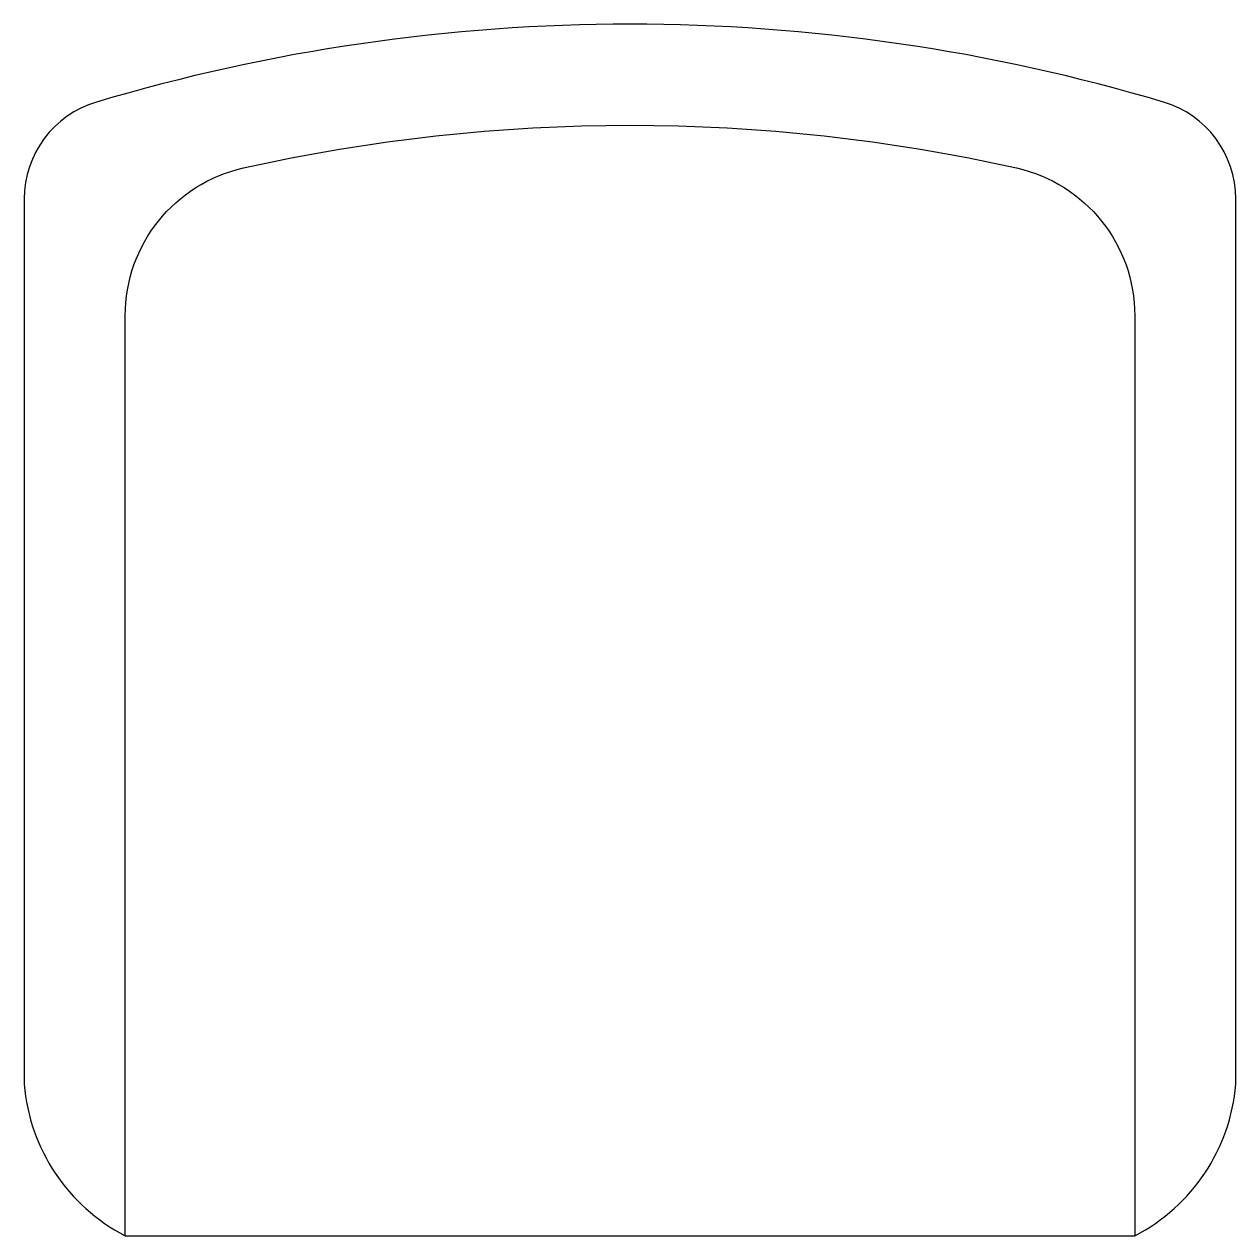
# Model space of a CAD drawing. Extents: x -0.305 to 0.305, y 0 to 0.61.
import ezdxf

# ---------------------------------------------------------------- set-up
doc = ezdxf.new("R2010")
doc.units = 0
doc.header["$LTSCALE"] = 0.5
doc.header["$MEASUREMENT"] = 0
doc.layers.get('0').update_dxf_attribs({"linetype": 'CONTINUOUS'})

msp = doc.modelspace()

# ---------------------------------------------------------------- linework, layer by layer
msp.add_lwpolyline([(0.3048, 0.52174, 0.331679), (0.26851, 0.57042, 0.145898), (-0.26851, 0.57042, 0.331679), (-0.3048, 0.52174), (-0.3048, 0.0762, 0.258195), (-0.254, 0), (0.254, 0, 0.258195), (0.3048, 0.0762)], format="xyb", close=True)
msp.add_lwpolyline([(-0.254, 0), (-0.254, 0.46291, -0.351), (-0.19447, 0.53727, -0.110716), (0.19447, 0.53727, -0.351), (0.254, 0.46291), (0.254, 0)], format="xyb")

doc.saveas('drawing.dxf')
